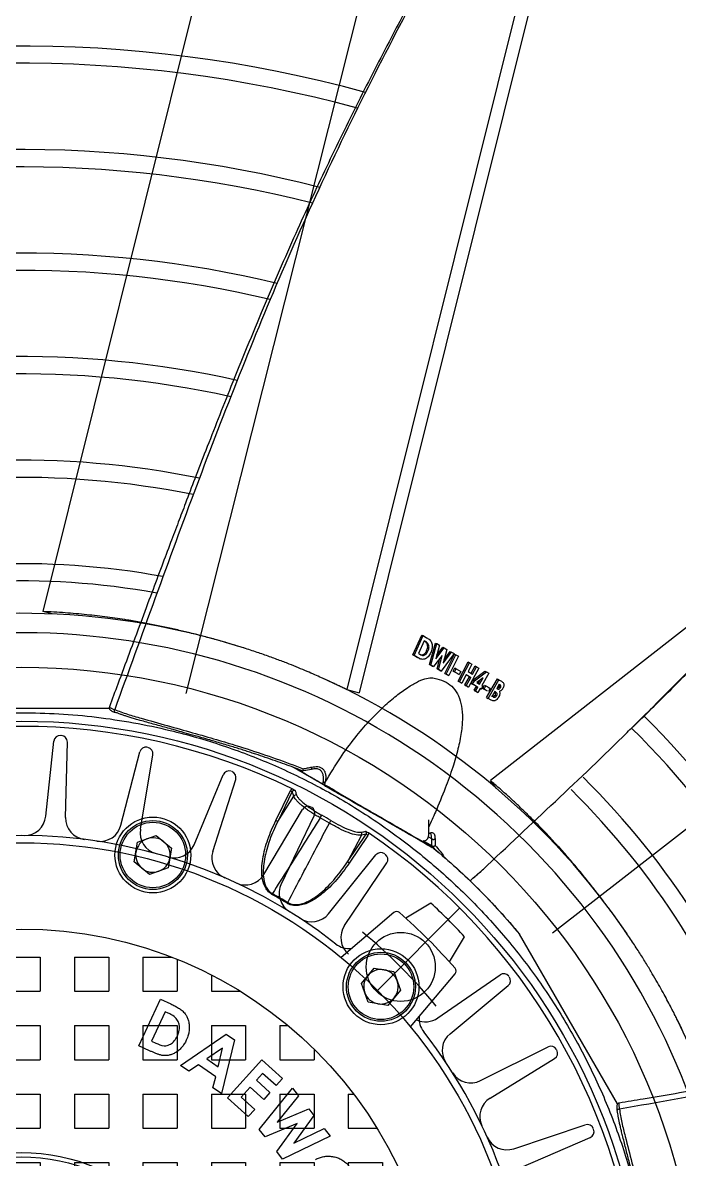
# Model space of a CAD drawing. Header units: millimetres. Extents: x 89450 to 753248, y -530175 to 1209785.
# Drawn here: x 272238 to 272390.3, y -165398 to -165134.5 of the extents above; entities that cross this region are included whole.
import ezdxf

# ---------------------------------------------------------------- set-up
doc = ezdxf.new("R2010")
doc.units = ezdxf.units.MM
doc.header["$LTSCALE"] = 150
doc.linetypes.add('CENTER', pattern=[50.8, 31.75, -6.35, 6.35, -6.35])
doc.linetypes.add('DIVIDEX2', pattern=[63.5, 25.4, -12.7, 0, -12.7, 0, -12.7])
doc.layers.add('------00 Load Bank', color=3, linetype='Continuous')

# ---------------------------------------------------------------- blocks, each defined once
blk = doc.blocks.new('A$C02650c35')
h = blk.add_hatch()
h.set_pattern_fill('SQUARE', color=0, scale=2.5, style=0)
h.set_pattern_definition([(0, (-1352.2724, -53.854), (0, 7.9375), [7.9375, -7.9375]), (90, (-1352.2724, -53.854), (-7.9375, 5e-16), [7.9375, -7.9375])])
h.paths.add_polyline_path([(510, 542.5), (510, 555), (522.5, 555), (522.5, 639.32, 0.414214), (425.68, 542.5)])
h.paths.add_polyline_path([(619.32, 542.5, 0.414214), (522.5, 639.32), (522.5, 555), (535, 555), (535, 542.5)])
h.paths.add_polyline_path([(535, 530), (522.5, 530), (522.5, 445.68, 0.414214), (619.32, 542.5), (535, 542.5)])
h.paths.add_polyline_path([(510, 530), (510, 542.5), (425.68, 542.5, 0.414214), (522.5, 445.68), (522.5, 530)])
at = {"color": 0, "linetype": 'DIVIDEX2', "ltscale": 0.5}
for p, q in [((268.12, 869.56), (426.66, 665.73)), ((120.72, 643.75), (371.12, 580.65))]:
    blk.add_line(p, q, dxfattribs=at)
at = {"color": 0, "linetype": 'Continuous', "lineweight": 25}
for p, q in [((248.76, 833.75), (391.28, 651.33)), ((466.17, 680.76), (426.9, 658.09)), ((467.67, 680.69), (467.74, 680.74)), ((146.09, 676.95), (370.9, 620.9)), ((416.81, 675.66), (416.8, 675.65)), ((145.37, 674.04), (370.18, 617.99)), ((367.83, 653.2), (367.96, 653.42)), ((367.9, 653.3), (368.16, 653.75)), ((367.96, 653.42), (368.16, 653.75)), ((369.05, 653.5), (368.96, 653.35)), ((368.96, 653.35), (369.9, 652.79)), ((369.54, 653.31), (369.75, 653.64)), ((366.05, 650.39), (366.37, 650.94)), ((366.37, 650.94), (369.22, 649.33)), ((367.7, 652.97), (367.9, 653.3)), ((367.7, 652.97), (367.83, 653.2)), ((372.01, 650.43), (367.7, 652.97)), ((372.21, 650.77), (367.9, 653.3)), ((369.33, 650.29), (369.73, 650.97)), ((369.52, 650.61), (369.7, 650.93)), ((369.7, 650.93), (369.9, 651.26)), ((369.9, 652.79), (369.98, 652.92)), ((369.9, 652.79), (369.98, 652.92)), ((369.9, 651.26), (370.62, 650.84)), ((370.69, 652.48), (370.62, 652.37)), ((370.62, 652.37), (371.72, 651.71)), ((371.44, 652.41), (371.64, 652.74)), ((371.72, 651.71), (371.8, 651.85)), ((371.72, 651.71), (371.8, 651.85)), ((372.01, 650.43), (372.21, 650.77)), ((372.65, 651.53), (372.21, 650.77)), ((393.1, 652.75), (391.28, 651.33)), ((364.71, 647.79), (364.88, 648.12)), ((364.88, 648.12), (365.2, 648.66)), ((366.57, 647.2), (364.88, 648.12)), ((365.2, 648.66), (369.59, 646.27)), ((365.87, 650.06), (366.05, 650.39)), ((367.96, 647.28), (365.87, 650.06)), ((368.13, 647.61), (366.05, 650.39)), ((368.92, 648.81), (367.43, 649.64)), ((367.43, 649.64), (368.54, 648.17)), ((368.73, 648.48), (368, 648.89)), ((368.54, 648.17), (368.92, 648.81)), ((369.65, 648.4), (368.93, 647.17)), ((369.46, 648.07), (369.11, 647.46)), ((369.14, 649.95), (369.33, 650.29)), ((369.86, 649.54), (369.14, 649.95)), ((369.22, 649.33), (369.37, 649.58)), ((370.06, 649.87), (369.33, 650.29)), ((369.37, 649.58), (370.09, 649.17)), ((369.46, 648.07), (369.65, 648.4)), ((370.35, 647.57), (369.46, 648.07)), ((370.54, 647.9), (369.65, 648.4)), ((370.1, 649.95), (369.86, 649.54)), ((369.86, 649.54), (370.06, 649.87)), ((369.9, 648.84), (370.09, 649.17)), ((370.09, 649.17), (369.95, 648.92)), ((369.95, 648.92), (370.84, 648.41)), ((370.06, 649.88), (370.46, 650.57)), ((370.46, 650.57), (370.06, 649.87)), ((370.65, 648.08), (370.5, 647.82)), ((370.84, 648.41), (370.54, 647.9)), ((370.65, 648.08), (370.84, 648.41)), ((411.94, 649.52), (411.79, 649.68)), ((363.78, 646.17), (363.94, 646.49)), ((368.19, 643.83), (363.78, 646.17)), ((363.94, 646.49), (364.26, 647.05)), ((368.36, 644.15), (363.94, 646.49)), ((364.26, 647.05), (365.96, 646.15)), ((366.4, 646.87), (364.71, 647.79)), ((365.96, 646.15), (366.57, 647.2)), ((367.36, 646.77), (366.75, 645.72)), ((366.75, 645.72), (368.68, 644.7)), ((367.19, 646.44), (366.77, 645.72)), ((367.19, 646.44), (367.36, 646.77)), ((369.11, 645.4), (367.19, 646.44)), ((369.28, 645.73), (367.36, 646.77)), ((367.96, 647.28), (368.13, 647.61)), ((368.75, 646.84), (367.96, 647.28)), ((368.93, 647.17), (368.13, 647.61)), ((369.11, 647.46), (368.75, 646.84)), ((368.75, 646.84), (368.93, 647.17)), ((369.41, 645.93), (369.11, 645.4)), ((369.11, 645.4), (369.28, 645.73)), ((369.59, 646.27), (369.28, 645.73)), ((369.41, 645.93), (369.59, 646.27)), ((370.35, 647.57), (370.54, 647.9)), ((370.5, 647.82), (370.35, 647.57)), ((361.49, 642.27), (361.84, 642.88)), ((361.84, 642.88), (365.88, 639.88)), ((361.95, 643.01), (362.1, 643.33)), ((366.42, 640.75), (361.95, 643.01)), ((362.1, 643.33), (362.44, 643.92)), ((366.57, 641.07), (362.1, 643.33)), ((362.44, 643.92), (366.9, 641.64)), ((365.17, 643.08), (365.33, 643.4)), ((365.91, 642.69), (365.17, 643.08)), ((365.33, 643.4), (365.96, 644.49)), ((366.07, 643.02), (365.33, 643.4)), ((366.54, 643.78), (365.91, 642.69)), ((365.91, 642.69), (366.07, 643.02)), ((365.96, 644.49), (366.7, 644.1)), ((366.7, 644.1), (366.07, 643.02)), ((366.54, 643.78), (366.7, 644.1)), ((368.51, 644.37), (368.19, 643.83)), ((368.19, 643.83), (368.36, 644.15)), ((368.68, 644.7), (368.36, 644.15)), ((368.51, 644.37), (368.68, 644.7)), ((360.38, 640.3), (360.52, 640.61)), ((362.23, 638.86), (360.38, 640.3)), ((360.52, 640.61), (360.87, 641.2)), ((363.06, 638.63), (360.52, 640.61)), ((360.87, 641.2), (364.06, 640.35)), ((361.34, 641.95), (361.49, 642.27)), ((363.18, 640.59), (361.34, 641.95)), ((364.06, 640.35), (361.49, 642.27)), ((366.75, 641.32), (366.42, 640.75)), ((366.42, 640.75), (366.57, 641.07)), ((366.9, 641.64), (366.57, 641.07)), ((366.75, 641.32), (366.9, 641.64)), ((359.38, 638.56), (359.51, 638.86)), ((364.36, 637.18), (359.38, 638.56)), ((359.51, 638.86), (359.88, 639.51)), ((364.5, 637.5), (359.51, 638.86)), ((359.88, 639.51), (363.06, 638.63)), ((365.52, 639.27), (362.28, 640.12)), ((362.28, 640.12), (364.86, 638.13)), ((365.38, 638.95), (362.97, 639.59)), ((364.72, 637.81), (364.36, 637.18)), ((364.86, 638.13), (364.5, 637.5)), ((364.72, 637.81), (364.86, 638.13)), ((365.74, 639.57), (365.38, 638.95)), ((365.38, 638.95), (365.52, 639.27)), ((365.88, 639.88), (365.52, 639.27)), ((365.74, 639.57), (365.88, 639.88)), ((406.91, 638.1), (388.28, 605.83)), ((404.75, 637.7), (404.29, 636.9)), ((406.39, 637.74), (404.75, 637.7)), ((406.39, 637.74), (405.23, 635.72)), ((406.43, 637.81), (406.39, 637.74)), ((407.31, 638.56), (406.43, 637.81)), ((357.56, 635.4), (357.68, 635.7)), ((357.56, 635.4), (357.64, 635.54)), ((362.12, 633.31), (357.56, 635.4)), ((357.68, 635.7), (358.16, 636.53)), ((362.24, 633.61), (357.68, 635.7)), ((359.02, 636.23), (358.87, 635.98)), ((358.87, 635.98), (361.8, 634.63)), ((358.9, 635.93), (359.02, 636.23)), ((359.83, 636.74), (359.95, 637.04)), ((361.16, 636.53), (361.29, 636.84)), ((361.8, 634.63), (361.99, 634.96)), ((364.36, 637.18), (364.5, 637.5)), ((403.63, 637.47), (403.56, 637.33)), ((362.36, 633.72), (362.12, 633.31)), ((362.12, 633.31), (362.24, 633.61)), ((362.72, 634.43), (362.24, 633.61)), ((362.59, 634.13), (362.36, 633.72)), ((362.59, 634.13), (362.72, 634.43)), ((435.52, 628.9), (439.85, 630.49)), ((439.85, 630.49), (443.4, 627.53)), ((434.72, 624.35), (435.52, 628.9)), ((443.4, 627.53), (442.61, 622.98)), ((438.27, 621.39), (434.72, 624.35)), ((403.99, 622.91), (403.71, 622.51)), ((403.71, 622.51), (403.93, 621.42)), ((410.12, 618.19), (403.71, 622.51)), ((403.99, 622.91), (410.39, 618.59)), ((442.61, 622.98), (438.27, 621.39)), ((370.18, 617.99), (370.9, 620.9)), ((403.93, 621.42), (410.12, 618.19)), ((410.39, 618.59), (410.12, 618.19)), ((401.13, 613.97), (400.53, 614.32)), ((471.91, 612.8), (473.67, 614.19)), ((473.67, 614.19), (479, 603.13)), ((388.73, 611.64), (388.63, 611.49)), ((399.93, 611.87), (399.32, 612.22)), ((475.32, 605.74), (471.91, 612.8)), ((389.04, 607.64), (388.63, 609.74)), ((467.38, 609.21), (468.87, 610.39)), ((470.45, 601.88), (467.38, 609.21)), ((468.87, 610.39), (475.32, 605.74)), ((462.59, 605.41), (464.35, 606.81)), ((464.35, 606.81), (470.45, 601.88)), ((477.28, 601.77), (470.74, 606.47)), ((470.74, 606.47), (473.85, 599.05)), ((127.48, 603.48), (352.1, 547.48)), ((393.6, 604.93), (393.81, 605.37)), ((400.55, 601.54), (393.6, 604.93)), ((394.87, 605.72), (393.81, 605.37)), ((393.81, 605.37), (400.76, 601.98)), ((400.76, 601.98), (394.87, 605.72)), ((419.72, 604.22), (419.54, 604.33)), ((472.15, 597.7), (462.59, 605.41)), ((400.55, 601.54), (400.76, 601.98)), ((417.66, 600.65), (417.47, 600.76)), ((455.99, 598.28), (460.32, 603.1)), ((461.96, 601.63), (459.13, 598.47)), ((460.32, 603.1), (461.96, 601.63)), ((479, 603.13), (477.28, 601.77)), ((464.83, 590.35), (455.99, 598.28)), ((459.13, 598.47), (460.73, 597.04)), ((460.73, 597.04), (463.56, 600.19)), ((465.18, 598.74), (462.35, 595.59)), ((463.56, 600.19), (465.18, 598.74)), ((473.85, 599.05), (472.15, 597.7)), ((462.35, 595.59), (464.67, 593.5)), ((464.67, 593.5), (467.5, 596.65)), ((467.5, 596.65), (469.16, 595.17)), ((469.16, 595.17), (464.83, 590.35)), ((450.06, 590.03), (451.37, 591.93)), ((451.37, 591.93), (463.81, 588.93)), ((457.28, 579.46), (450.06, 590.03)), ((457.61, 588.17), (453.33, 589.2)), ((453.33, 589.2), (455.8, 585.56)), ((455.8, 585.56), (457.61, 588.17)), ((459.92, 587.61), (457.15, 583.6)), ((462.47, 586.98), (459.92, 587.61)), ((463.81, 588.93), (462.47, 586.98)), ((357.24, 582.36), (357.24, 582.35)), ((457.15, 583.6), (458.62, 581.4)), ((458.62, 581.4), (457.28, 579.46)), ((403.97, 573.83), (406.93, 577.38)), ((406.93, 577.38), (411.48, 576.58)), ((441.9, 574.77), (443.03, 577.21)), ((411.48, 576.58), (413.07, 572.25)), ((452.73, 569.77), (441.9, 574.77)), ((445.16, 576.61), (444.84, 575.91)), ((444.84, 575.91), (451.67, 572.75)), ((405.56, 569.5), (403.97, 573.83)), ((413.07, 572.25), (410.11, 568.7)), ((451.67, 572.75), (452.11, 573.71)), ((453.88, 572.25), (452.73, 569.77)), ((410.11, 568.7), (405.56, 569.5)), ((375.41, 564.11), (375.4, 564.2)), ((374.6, 563.09), (374.6, 517.5)), ((352.65, 549.71), (352.1, 547.48))]:
    blk.add_line(p, q, dxfattribs=at)
at = {"color": 0}
for p, q in [((480.92, 658.36), (474, 674.44)), ((476.61, 656.72), (471.09, 673.33)), ((460.82, 649.02), (452.99, 664.68)), ((464.85, 651.26), (455.72, 666.2)), ((446.29, 639.16), (436.31, 653.55)), ((449.96, 641.95), (438.8, 655.43)), ((439.89, 625.1), (420.82, 644.18)), ((433.29, 641.82), (427.47, 645.31)), ((448.32, 632.75), (436.09, 643.15)), ((419.69, 637.53), (423.18, 631.71)), ((424.88, 617.48), (410.37, 627.28)), ((421.85, 628.91), (432.25, 616.68)), ((422.14, 613.78), (408.51, 624.77)), ((415.2, 602.83), (399.45, 610.46)), ((413.02, 598.77), (397.97, 607.71)), ((407.71, 586.94), (391.03, 592.25)), ((406.13, 582.61), (389.95, 589.32)), ((402.55, 570.15), (385.28, 573.04)), ((401.6, 565.64), (384.64, 569.98)), ((399.84, 552.8), (382.34, 553.2)), ((399.54, 548.2), (382.13, 550.08))]:
    blk.add_line(p, q, dxfattribs=at)
at = {"color": 0, "linetype": 'Continuous', "lineweight": 25, "flags": 128}
blk.add_lwpolyline([(362.95, 634.83), (363.01, 634.99), (363.08, 635.14)], dxfattribs=at)
at = {"color": 0}
for centre, radius in [((522.5, 542.5), 441), ((522.5, 542.5), 403), ((522.5, 542.5), 399.8), ((522.5, 542.5), 157.5), ((522.5, 542.5), 116.82), ((522.5, 542.5), 96.82), ((434.46, 630.53), 8)]:
    blk.add_circle(centre, radius, dxfattribs=at)
at = {"color": 0, "linetype": 'CENTER'}
blk.add_circle((522.5, 542.5), 420, dxfattribs=at)
blk.add_circle((522.5, 542.5), 420, dxfattribs=at)
at = {"color": 0, "linetype": 'Continuous', "lineweight": 25}
for centre, radius in [((522.5, 542.5), 145), ((439.06, 625.94), 8.8), ((439.06, 625.94), 8), ((439.06, 625.94), 7.6), ((522.5, 542.5), 45), ((522.5, 542.5), 44), ((408.52, 573.04), 8.8), ((408.52, 573.04), 8), ((408.52, 573.04), 7.6)]:
    blk.add_circle(centre, radius, dxfattribs=at)
at = {"color": 0}
for centre, radius, start, end in [((522.5, 542.5), 395, 139.1258, 161.5122), ((522.5, 542.5), 205.5, 108.3996, 135.3621), ((522.5, 542.5), 201.5, 108.3996, 135.3621), ((522.5, 542.5), 185.5, 109.3551, 135.3621), ((522.5, 542.5), 181.5, 109.5657, 135.3621), ((472.51, 673.81), 1.5, 110.8424, 198.3824), ((472.63, 673.85), 1.5, 23.2519, 110.7918), ((454.33, 665.36), 1.5, 119.0243, 206.5642), ((454.44, 665.42), 1.5, 31.4337, 118.9736), ((522.5, 542.5), 118.5, 90, 128.0234), ((437.64, 654.48), 1.5, 39.6155, 127.1554), ((471.86, 655.14), 5, 294.2058, 18.3824), ((437.54, 654.4), 1.5, 127.2061, 214.746), ((469.12, 653.87), 5, 211.4337, 295.6103), ((456.35, 646.79), 5, 302.3876, 26.5642), ((522.5, 542.5), 140, 132.7485, 137.2515), ((522.5, 542.5), 133.5, 131.0742, 138.9262), ((435.44, 642.39), 1, 49.6216, 131.0835), ((453.81, 645.14), 5, 219.6155, 303.7921), ((522.5, 542.5), 124.5, 129.3537, 140.5211), ((442.18, 636.31), 5, 334.1979, 34.746), ((446.43, 639.79), 5, 263.7691, 308.0232), ((422.61, 629.56), 1, 138.9164, 220.3783), ((409.53, 626.03), 1.5, 55.9791, 143.5191), ((409.46, 625.94), 1.5, 143.5697, 231.1097), ((522.5, 542.5), 301.5, 164.6444, 196.5541), ((522.5, 542.5), 297.5, 164.7958, 196.4472), ((425.21, 618.57), 5, 321.9766, 6.2105), ((427.68, 621.63), 5, 235.9791, 320.1557), ((522.5, 542.5), 118.5, 141.9766, 218.0234), ((522.5, 542.5), 277.5, 165.5549, 195.9667), ((419, 609.88), 5, 326.9331, 51.1097), ((522.5, 542.5), 273.5, 165.7065, 195.8843), ((398.73, 609), 1.5, 151.7515, 239.2915), ((398.79, 609.11), 1.5, 64.161, 151.7009), ((417.38, 607.33), 5, 244.161, 328.3375), ((522.5, 542.5), 253.5, 166.465, 195.5604), ((522.5, 542.5), 249.5, 166.6173, 195.513), ((410.47, 594.47), 5, 335.1149, 59.2915), ((522.5, 542.5), 229.5, 167.3942, 195.3579), ((522.5, 542.5), 225.5, 167.5546, 195.3445), ((390.53, 590.71), 1.5, 159.9334, 247.4733), ((390.57, 590.82), 1.5, 72.3428, 159.8827), ((409.23, 591.71), 5, 252.3428, 336.5194), ((522.5, 542.5), 205.5, 168.3996, 195.3621), ((522.5, 542.5), 201.5, 168.5799, 195.3748), ((404.21, 578), 5, 343.2967, 67.4733), ((522.5, 542.5), 181.5, 169.5657, 195.523), ((522.5, 542.5), 177.5, 169.7845, 195.5733), ((385.01, 571.44), 1.5, 168.1152, 255.6551), ((385.04, 571.56), 1.5, 80.5246, 168.0645), ((403.38, 575.09), 5, 260.5246, 344.7012), ((400.36, 560.8), 5, 351.4785, 75.6551), ((399.95, 557.8), 5, 268.7064, 352.883), ((382.29, 551.57), 1.5, 176.297, 263.8369), ((382.3, 551.7), 1.5, 88.7064, 176.2464), ((399, 543.23), 5, 359.6604, 83.8369)]:
    blk.add_arc(centre, radius, start, end, dxfattribs=at)
at = {"color": 0, "linetype": 'Continuous', "lineweight": 25}
for centre, radius, start, end in [((522.5, 542.5), 170, 86.2622, 117.3611), ((522.5, 542.5), 165.5, 0.0003, 205.5882), ((522.5, 542.5), 143.8, 94.0829, 145.9171), ((522.5, 542.5), 170, 124.2622, 155.731), ((439.06, 625.94), 4, 110.1169, 170.1169), ((439.06, 625.94), 4, 50.1169, 110.1169), ((439.06, 625.94), 4, 350.1169, 50.1169), ((439.06, 625.94), 4, 170.1169, 230.1169), ((439.06, 625.94), 4, 290.1169, 350.1169), ((439.06, 625.94), 4, 230.1169, 290.1169), ((403.67, 620.97), 0.52, 59.6158, 142.9316), ((522.5, 542.5), 141.54, 149.5083, 150.4917), ((522.5, 542.5), 140.84, 149.5083, 150.4917), ((395.12, 606.18), 0.52, 157.0684, 240.3842), ((522.5, 542.5), 143.8, 154.0829, 205.9171), ((522.5, 542.5), 120.1, 149.0166, 150.9834), ((522.5, 542.5), 119.89, 149.0166, 150.9834), ((522.5, 542.5), 170, 162.2622, 194.0796), ((408.52, 573.04), 4, 80.1169, 140.1169), ((408.52, 573.04), 4, 20.1169, 80.1169), ((408.52, 573.04), 4, 140.1169, 200.1169), ((408.52, 573.04), 4, 320.1169, 20.1169), ((408.52, 573.04), 4, 200.1169, 260.1169), ((408.52, 573.04), 4, 260.1169, 320.1169)]:
    blk.add_arc(centre, radius, start, end, dxfattribs=at)
for points, knots in [([(443.67, 929.55), (443.69, 926.2), (443.72, 919.05), (443.8, 908.54), (443.89, 898.44), (444, 889.61), (444.12, 882.05), (444.29, 872.96), (444.58, 861.8), (445.1, 847.15), (445.88, 831.41), (447.03, 814.61), (448.62, 797.15), (450.72, 778.77), (452.79, 763.4), (454.5, 751.64), (455.65, 744.08), (456.73, 737.16), (457.66, 731.31), (458.51, 726.11), (459.35, 720.99), (460.3, 715.24), (461.39, 708.73), (462.59, 701.63), (463.84, 694.21), (465, 687.37), (465.73, 683.03), (466.04, 681.19)], [0.004054, 0.004054, 0.004054, 0.004054, 0.044055, 0.0892389, 0.1294144, 0.1645669, 0.1946506, 0.2196261, 0.2731864, 0.3280385, 0.3947317, 0.4616638, 0.5294155, 0.6044734, 0.683072, 0.7151603, 0.7467466, 0.7747501, 0.7989803, 0.8176563, 0.837837, 0.8611081, 0.8874794, 0.916906, 0.9473172, 0.9775846, 1, 1, 1, 1]), ([(443.93, 929.61), (443.99, 920.53), (444.12, 902.05), (444.56, 874.2), (445.52, 846.07), (447.22, 818.02), (449.94, 790.26), (453.6, 762.78), (457.88, 735.56), (462.59, 708.39), (465.83, 690.29), (467.45, 681.24)], [0.0040453, 0.0040453, 0.0040453, 0.0040453, 0.1120904, 0.224186, 0.3362006, 0.4480891, 0.5598872, 0.6697434, 0.7797254, 0.8898282, 1, 1, 1, 1]), ([(378.79, 684.43), (378.31, 684.93), (376.37, 686.92), (372.96, 690.37), (368.51, 694.83), (363.93, 699.34), (359.48, 703.64), (355.2, 707.7), (351.29, 711.35), (347.67, 714.67), (344.56, 717.47), (341.97, 719.78), (339.54, 721.91), (336.88, 724.21), (333.64, 726.97), (328.1, 731.58), (320.44, 737.69), (310.84, 744.94), (301.45, 751.69), (292.47, 757.87), (285.45, 762.56), (279.96, 766.14), (275.53, 769.01), (270.28, 772.36), (264.16, 776.22), (257.22, 780.53), (249.46, 785.31), (240.91, 790.54), (232.27, 795.81), (226.48, 799.36), (223.82, 800.99)], [0, 0, 0, 0, 0.0105993, 0.042715, 0.074456, 0.1073437, 0.1413731, 0.1694151, 0.1979263, 0.223438, 0.2448649, 0.2622189, 0.2766961, 0.2944954, 0.3162608, 0.341978, 0.4051023, 0.466824, 0.5267457, 0.5825963, 0.6340774, 0.6563171, 0.6830925, 0.7149493, 0.751887, 0.7939052, 0.84012, 0.8912343, 0.9472267, 0.994836, 0.994836, 0.994836, 0.994836]), ([(378.79, 684.35), (373.83, 689.36), (363.52, 699.79), (347.3, 715.03), (330.13, 729.93), (312.58, 743.53), (294.87, 756.05), (277.12, 767.74), (259.11, 779.04), (241.22, 789.96), (229.37, 797.19), (223.58, 800.71)], [0, 0, 0, 0, 0.1081379, 0.2251135, 0.3413954, 0.4570616, 0.5657729, 0.6743483, 0.7829008, 0.8914823, 0.994843, 0.994843, 0.994843, 0.994843]), ([(448.94, 695.76), (448.93, 695.76), (448.91, 695.75), (448.74, 695.67), (448.47, 695.54), (448.09, 695.35), (447.55, 695.09), (446.8, 694.72), (445.79, 694.21), (444.6, 693.61), (443.24, 692.89), (441.69, 692.07), (439.98, 691.13), (438.1, 690.07), (436.03, 688.87), (433.77, 687.52), (431.32, 685.99), (428.71, 684.3), (426.19, 682.6), (423.78, 680.91), (421.53, 679.28), (419.21, 677.54), (417.61, 676.28), (416.81, 675.66)], [0, 0, 0, 0, 0.039164, 0.078335, 0.117506, 0.15674, 0.195974, 0.248275, 0.300595, 0.352915, 0.405217, 0.457516, 0.509834, 0.562151, 0.61445, 0.669131, 0.723831, 0.778531, 0.833211, 0.874869, 0.916526, 0.958263, 1, 1, 1, 1]), ([(467.45, 681.24), (467.94, 681.32), (468.94, 681.48), (471.06, 681.9), (474.76, 682.84), (479.89, 684.13), (485.77, 685.65), (492.04, 687.21), (498.66, 688.73), (505.6, 690.15), (509.98, 690.87), (512.16, 691.22)], [0, 0, 0, 0, 0.031208, 0.063948, 0.128136, 0.253531, 0.37911, 0.503481, 0.668872, 0.834848, 1, 1, 1, 1]), ([(511.98, 690.67), (511.34, 690.57), (510.02, 690.36), (507.92, 690), (505.63, 689.59), (503.29, 689.14), (501.32, 688.73), (499.77, 688.41), (498.55, 688.14), (497.26, 687.86), (495.88, 687.55), (494.43, 687.21), (492.9, 686.86), (491.43, 686.5), (489.86, 686.12), (488, 685.66), (485.81, 685.1), (483.58, 684.53), (481.63, 684.03), (479.92, 683.59), (478.36, 683.19), (476.85, 682.8), (475.34, 682.42), (473.96, 682.07), (472.75, 681.77), (471.71, 681.51), (470.79, 681.3), (469.96, 681.12), (469.2, 680.98), (468.48, 680.86), (467.99, 680.78), (467.74, 680.74)], [0, 0, 0, 0, 0.049094, 0.102093, 0.159038, 0.21996, 0.27448, 0.301995, 0.33101, 0.361541, 0.393603, 0.427211, 0.462382, 0.499132, 0.527423, 0.568929, 0.623911, 0.672564, 0.714497, 0.749584, 0.781124, 0.812494, 0.843715, 0.874803, 0.897512, 0.917804, 0.937796, 0.953294, 0.968781, 0.984376, 1, 1, 1, 1]), ([(375.53, 542.5), (375.57, 539.99), (375.64, 534.97), (376.24, 527.44), (377.21, 519.94), (378.7, 511.75), (380.85, 502.91), (383.83, 493.49), (387.45, 484.25), (391.7, 475.24), (396.94, 465.85), (403.29, 456.25), (410.93, 446.56), (419.44, 437.47), (428.68, 429.14), (438.58, 421.64), (448.99, 415.04), (460.04, 409.27), (471.5, 404.47), (483.3, 400.68), (495.31, 397.89), (507.63, 396.11), (520.05, 395.38), (532.47, 395.7), (544.72, 397.05), (556.95, 399.44), (568.89, 402.86), (580.48, 407.27), (591.61, 412.59), (602.35, 418.9), (612.51, 426.09), (621.98, 434.08), (630.71, 442.79), (638.75, 452.29), (645.96, 462.44), (652.27, 473.13), (657.62, 484.24), (662.07, 495.88), (665.17, 506.67), (667.23, 516.46), (668.52, 525.06), (669.3, 533.76), (669.54, 542.09), (669.34, 550.03), (668.76, 557.56), (667.79, 565.06), (666.16, 574.05), (663.54, 584.43), (659.53, 596.1), (654.52, 607.49), (648.55, 618.41), (641.7, 628.77), (634.06, 638.45), (625.54, 647.54), (616.32, 655.86), (606.44, 663.35), (596.02, 669.96), (584.98, 675.73), (573.51, 680.52), (561.69, 684.33), (549.67, 687.11), (537.34, 688.9), (524.95, 689.62), (512.53, 689.3), (500.28, 687.95), (488.05, 685.56), (476.11, 682.14), (464.5, 677.73), (453.38, 672.4), (442.64, 666.09), (432.49, 658.91), (423.02, 650.92), (414.29, 642.21), (406.25, 632.71), (399.04, 622.55), (392.74, 611.88), (387.39, 600.77), (382.94, 589.14), (379.83, 578.33), (377.77, 568.54), (376.49, 559.94), (375.68, 551.24), (375.58, 545.42), (375.53, 542.5)], [0, 0, 0, 0, 0.008148, 0.016329, 0.024509, 0.032722, 0.04336, 0.054073, 0.064787, 0.075604, 0.086421, 0.0997, 0.112979, 0.126448, 0.140113, 0.153362, 0.166751, 0.18014, 0.193805, 0.207084, 0.220364, 0.233832, 0.247498, 0.260747, 0.274136, 0.287525, 0.30119, 0.314439, 0.327781, 0.341217, 0.354882, 0.368162, 0.381441, 0.39491, 0.408575, 0.421824, 0.435213, 0.448602, 0.462267, 0.471652, 0.481085, 0.490519, 0.500003, 0.508151, 0.516332, 0.524512, 0.532725, 0.546005, 0.559284, 0.572753, 0.586418, 0.599667, 0.613056, 0.626445, 0.64011, 0.653359, 0.666701, 0.680137, 0.693803, 0.707051, 0.720441, 0.73383, 0.747495, 0.760744, 0.774133, 0.787522, 0.801187, 0.814436, 0.827825, 0.841214, 0.85488, 0.868159, 0.881438, 0.894907, 0.908572, 0.921851, 0.93513, 0.948599, 0.962264, 0.971649, 0.981082, 0.990516, 1, 1, 1, 1]), ([(411.93, 649.53), (406.65, 655.15), (396.1, 666.37), (385.11, 678.04), (379.22, 683.91), (378.79, 684.35)], [0, 0, 0, 0, 0.481211, 0.9614406, 1, 1, 1, 1]), ([(466.11, 681.26), (466.08, 681.23), (465.99, 681.15), (466.15, 681.11), (466.42, 681.1), (466.71, 681.12), (467.05, 681.17), (467.32, 681.21), (467.45, 681.24)], [0, 0, 0, 0, 0.1354337, 0.4208147, 0.5649205, 0.7093422, 0.8546374, 1, 1, 1, 1]), ([(466.04, 681.19), (466.06, 681.1), (466.11, 680.88), (466.3, 680.73), (466.56, 680.64), (466.85, 680.61), (467.22, 680.62), (467.51, 680.66), (467.67, 680.69)], [0, 0, 0, 0, 0.155051, 0.370128, 0.501578, 0.650489, 0.817867, 1, 1, 1, 1]), ([(467.45, 681.24), (467.46, 681.14), (467.48, 681.01), (467.53, 680.84), (467.57, 680.75), (467.62, 680.7), (467.65, 680.68), (467.66, 680.69), (467.67, 680.69)], [0, 0, 0, 0, 0.349048, 0.512838, 0.662313, 0.811827, 0.975694, 1, 1, 1, 1]), ([(416.8, 675.65), (416.04, 675.05), (414.52, 673.87), (412.17, 671.96), (409.78, 669.96), (407.36, 667.83), (404.61, 665.33), (402.11, 662.94), (399.85, 660.69), (398.15, 658.94), (396.44, 657.13), (394.72, 655.26), (393, 653.34), (391.86, 652), (391.28, 651.33)], [0, 0, 0, 0, 0.09594, 0.191903, 0.287866, 0.384015, 0.480164, 0.609768, 0.674639, 0.73951, 0.804594, 0.869678, 0.934839, 1, 1, 1, 1]), ([(147.89, 667.76), (150.8, 666.09), (157.01, 662.56), (166.15, 657.36), (174.94, 652.39), (182.64, 648.07), (189.25, 644.4), (197.21, 640), (207.02, 634.67), (219.96, 627.8), (233.99, 620.6), (249.11, 613.2), (265.02, 605.84), (281.99, 598.47), (296.34, 592.58), (307.38, 588.18), (314.51, 585.39), (321.03, 582.87), (326.56, 580.76), (331.49, 578.89), (336.34, 577.05), (341.8, 575), (347.99, 572.69), (354.73, 570.18), (361.78, 567.55), (368.29, 565.14), (372.41, 563.6), (374.16, 562.95)], [0.004054, 0.004054, 0.004054, 0.004054, 0.044055, 0.0892389, 0.1294144, 0.1645669, 0.1946506, 0.2196261, 0.2731864, 0.3280385, 0.3947317, 0.4616638, 0.5294155, 0.6044734, 0.683072, 0.7151603, 0.7467466, 0.7747501, 0.7989803, 0.8176563, 0.837837, 0.8611081, 0.8874794, 0.916906, 0.9473172, 0.9775846, 1, 1, 1, 1]), ([(147.97, 668.01), (155.86, 663.52), (171.93, 654.39), (196.27, 640.86), (221.11, 627.62), (246.25, 615.06), (271.65, 603.54), (297.28, 592.97), (323, 583.07), (348.88, 573.57), (366.18, 567.32), (374.83, 564.19)], [0.0040453, 0.0040453, 0.0040453, 0.0040453, 0.1120904, 0.224186, 0.3362006, 0.4480891, 0.5598872, 0.6697434, 0.7797254, 0.8898282, 1, 1, 1, 1]), ([(406.91, 638.1), (408.43, 639.89), (411.47, 643.47), (416.37, 648.57), (421.48, 653.48), (425.09, 656.55), (426.9, 658.09)], [0, 0, 0, 0, 0.24861, 0.4977694, 0.7486026, 1, 1, 1, 1]), ([(368.16, 653.75), (368.22, 653.85), (368.33, 654.04), (368.49, 654.2), (368.57, 654.27)], [0, 0, 0, 0, 0.500362, 1, 1, 1, 1]), ([(368.57, 654.27), (368.65, 654.33), (368.81, 654.43), (369.15, 654.46), (369.55, 654.4), (369.8, 654.27), (369.93, 654.2)], [0, 0, 0, 0, 0.2501559, 0.5006219, 0.7500624, 1, 1, 1, 1]), ([(369.75, 653.64), (369.71, 653.67), (369.63, 653.71), (369.51, 653.74), (369.4, 653.75), (369.27, 653.72), (369.14, 653.64), (369.08, 653.55), (369.05, 653.5)], [0, 0, 0, 0, 0.123522, 0.248139, 0.370579, 0.498886, 0.748791, 1, 1, 1, 1]), ([(369.54, 653.31), (369.48, 653.34), (369.37, 653.4), (369.22, 653.42), (369.15, 653.4), (369.11, 653.4)], [0, 0, 0, 0, 0.417609, 0.726108, 1, 1, 1, 1]), ([(369.98, 652.92), (370, 652.97), (370.06, 653.08), (370.07, 653.23), (370.02, 653.37), (369.96, 653.47), (369.86, 653.57), (369.79, 653.62), (369.75, 653.64)], [0, 0, 0, 0, 0.249435, 0.499226, 0.624652, 0.749536, 0.873948, 1, 1, 1, 1]), ([(369.93, 654.2), (369.97, 654.17), (370.05, 654.12), (370.2, 654.01), (370.37, 653.84), (370.51, 653.63), (370.56, 653.49), (370.59, 653.42)], [0, 0, 0, 0, 0.125463, 0.250126, 0.499927, 0.74927, 1, 1, 1, 1]), ([(370.59, 653.42), (370.68, 653.45), (370.87, 653.51), (371.21, 653.51), (371.59, 653.41), (371.83, 653.27), (371.95, 653.21)], [0, 0, 0, 0, 0.24872, 0.498434, 0.748708, 1, 1, 1, 1]), ([(369.85, 652.82), (369.85, 652.83), (369.87, 652.88), (369.84, 652.99), (369.77, 653.12), (369.66, 653.23), (369.58, 653.29), (369.54, 653.31)], [0, 0, 0, 0, 0.075084, 0.326607, 0.580052, 0.817178, 1, 1, 1, 1]), ([(371.44, 652.41), (371.35, 652.45), (371.21, 652.52), (371.02, 652.54), (370.84, 652.52), (370.71, 652.45), (370.66, 652.37), (370.64, 652.35)], [0, 0, 0, 0, 0.249514, 0.425336, 0.599722, 0.883024, 1, 1, 1, 1]), ([(371.64, 652.74), (371.59, 652.77), (371.48, 652.83), (371.3, 652.88), (371.14, 652.87), (370.97, 652.82), (370.81, 652.68), (370.73, 652.55), (370.69, 652.48)], [0, 0, 0, 0, 0.1241175, 0.2490173, 0.3744286, 0.499969, 0.7499595, 1, 1, 1, 1]), ([(371.6, 651.52), (371.67, 651.64), (371.76, 651.81), (371.75, 652.07), (371.67, 652.21), (371.57, 652.32), (371.48, 652.38), (371.44, 652.41)], [0, 0, 0, 0, 0.4999997, 0.6558672, 0.7767795, 0.8981386, 1, 1, 1, 1]), ([(371.8, 651.85), (371.87, 651.98), (371.96, 652.14), (371.96, 652.38), (371.9, 652.51), (371.79, 652.64), (371.69, 652.71), (371.64, 652.74)], [0, 0, 0, 0, 0.4959, 0.620732, 0.746414, 0.872582, 1, 1, 1, 1]), ([(371.95, 653.21), (372, 653.18), (372.18, 653.06), (372.42, 652.85), (372.63, 652.58), (372.76, 652.34), (372.82, 652.11), (372.8, 651.83), (372.71, 651.65), (372.65, 651.53)], [0, 0, 0, 0, 0.06266, 0.249252, 0.373609, 0.4986, 0.623723, 0.748551, 1, 1, 1, 1]), ([(411.93, 649.53), (411.94, 649.53), (411.95, 649.53), (411.94, 649.52), (411.94, 649.52)], [0, 0, 0, 0, 0.8442654, 1, 1, 1, 1]), ([(414.52, 646.56), (414.25, 646.87), (413.74, 647.47), (412.85, 648.49), (412.25, 649.17), (411.94, 649.52)], [0, 0, 0, 0, 0.345184, 0.660587, 1, 1, 1, 1]), ([(414.52, 646.56), (414.48, 646.6), (414.11, 647.04), (413.23, 648.06), (412.37, 649.03), (411.94, 649.52)], [0, 0, 0, 0, 0.049764, 0.525006, 1, 1, 1, 1]), ([(391.66, 613.01), (389.74, 614.16), (386.14, 616.31), (381.45, 619.77), (377.61, 623.04), (374.46, 626.14), (371.92, 629.04), (369.95, 631.7), (368.53, 634.03), (367.63, 635.99), (367.39, 637.61), (367.71, 639.27), (368.34, 641.07), (369.71, 642.79), (371.61, 644.01), (374.01, 644.72), (376.89, 644.91), (380.25, 644.61), (384.07, 643.82), (388.4, 642.56), (393.29, 640.78), (397.9, 638.89), (400.87, 637.53), (402, 637.01)], [0, 0, 0, 0, 0.080739, 0.151235, 0.213353, 0.268442, 0.318269, 0.361669, 0.398556, 0.428698, 0.452315, 0.472715, 0.51153, 0.548468, 0.58504, 0.622842, 0.663507, 0.708451, 0.759052, 0.815438, 0.879842, 0.953818, 1, 1, 1, 1]), ([(406.34, 638.52), (407.2, 639.29), (408.14, 640.14), (409.08, 640.65), (409.17, 640.7)], [0, 0, 0, 0, 0.9063, 1, 1, 1, 1]), ([(358.16, 636.53), (358.31, 636.78), (358.55, 637.16), (359.01, 637.57), (359.48, 637.77), (360.01, 637.84), (360.75, 637.82), (361.3, 637.6), (361.67, 637.46)], [0, 0, 0, 0, 0.250193, 0.375675, 0.500989, 0.626133, 0.751199, 1, 1, 1, 1]), ([(394.35, 616.48), (394.36, 616.49), (394.77, 617.2), (395.6, 618.64), (397.09, 621.23), (398.84, 624.27), (400.42, 627.01), (401.6, 629.04), (402.42, 630.46), (403.44, 632.22), (404.57, 634.18), (405.63, 636.02), (406.38, 637.32), (406.72, 637.91), (406.82, 638.07), (406.8, 638.04), (406.66, 637.8), (406.43, 637.4), (406.23, 637.05), (406.17, 636.94)], [0, 0, 0, 0, 0.00057, 0.052682, 0.1052969, 0.1932494, 0.2837405, 0.3276392, 0.3715404, 0.4157608, 0.5033872, 0.593553, 0.6814912, 0.7720088, 0.815872, 0.8600422, 0.9157847, 0.9721609, 1, 1, 1, 1]), ([(406.91, 637.92), (406.91, 637.92), (406.9, 637.93), (406.51, 637.25), (405.77, 635.98), (404.69, 634.12), (403.34, 631.79), (402.01, 629.47), (400.56, 626.97), (398.99, 624.23), (396.82, 620.46), (395.25, 617.74), (394.4, 616.26)], [0, 0, 0, 0, 0.070293, 0.175767, 0.284303, 0.389371, 0.497457, 0.602995, 0.655623, 0.761087, 0.86961, 1, 1, 1, 1]), ([(403.57, 637.02), (403.5, 637.13), (403.29, 637.44), (403.27, 637.84), (403.46, 638.17), (403.93, 638.43), (404.44, 638.46), (404.77, 638.49)], [0, 0, 0, 0, 0.111346, 0.289132, 0.468152, 0.646676, 1, 1, 1, 1]), ([(404.75, 637.7), (404.44, 637.69), (403.97, 637.68), (403.71, 637.52), (403.63, 637.47)], [0, 0, 0, 0, 0.67661, 1, 1, 1, 1]), ([(404.77, 638.49), (404.83, 638.43), (404.9, 638.34), (404.97, 638.2), (404.98, 638.08), (404.96, 637.97), (404.89, 637.83), (404.81, 637.75), (404.75, 637.7)], [0, 0, 0, 0, 0.260789, 0.385023, 0.499995, 0.615046, 0.739437, 1, 1, 1, 1]), ([(404.77, 638.49), (405.04, 638.5), (405.56, 638.51), (406.08, 638.52), (406.34, 638.52)], [0, 0, 0, 0, 0.499736, 1, 1, 1, 1]), ([(406.34, 638.52), (406.4, 638.45), (406.48, 638.37), (406.53, 638.23), (406.54, 638.16), (406.54, 638.07), (406.52, 637.97), (406.48, 637.88), (406.45, 637.84), (406.43, 637.81)], [0, 0, 0, 0, 0.3399056, 0.4414588, 0.4996331, 0.6198482, 0.7429413, 0.8701083, 1, 1, 1, 1]), ([(359.83, 636.74), (359.67, 636.67), (359.4, 636.57), (359.11, 636.27), (358.98, 636.05), (358.9, 635.93)], [0, 0, 0, 0, 0.360895, 0.640408, 1, 1, 1, 1]), ([(359.95, 637.04), (359.84, 637), (359.63, 636.92), (359.3, 636.65), (359.13, 636.4), (359.02, 636.23)], [0, 0, 0, 0, 0.248415, 0.498726, 1, 1, 1, 1]), ([(361.16, 636.53), (361.05, 636.58), (360.76, 636.7), (360.29, 636.81), (359.97, 636.76), (359.83, 636.74)], [0, 0, 0, 0, 0.2451281, 0.6682379, 1, 1, 1, 1]), ([(361.29, 636.84), (361.06, 636.93), (360.73, 637.06), (360.27, 637.09), (360.06, 637.06), (359.95, 637.04)], [0, 0, 0, 0, 0.498415, 0.74902, 1, 1, 1, 1]), ([(362.04, 635.08), (362.07, 635.14), (362.15, 635.29), (362.14, 635.58), (361.99, 635.9), (361.73, 636.19), (361.43, 636.4), (361.23, 636.5), (361.16, 636.53)], [0, 0, 0, 0, 0.132586, 0.315673, 0.49897, 0.682297, 0.897512, 1, 1, 1, 1]), ([(361.99, 634.96), (362.07, 635.12), (362.2, 635.35), (362.28, 635.69), (362.24, 635.97), (362.09, 636.24), (361.8, 636.56), (361.49, 636.73), (361.29, 636.84)], [0, 0, 0, 0, 0.250156, 0.375667, 0.500586, 0.625527, 0.750593, 1, 1, 1, 1]), ([(361.67, 637.46), (361.99, 637.28), (362.47, 637), (362.92, 636.47), (363.13, 636.04), (363.21, 635.59), (363.07, 635.04), (362.86, 634.68), (362.72, 634.43)], [0, 0, 0, 0, 0.247987, 0.37312, 0.497401, 0.622314, 0.747638, 1, 1, 1, 1]), ([(405.39, 635.47), (405.31, 635.82), (405.18, 636.43), (404.61, 636.85), (403.98, 637.01), (403.36, 637.04), (402.84, 637.03), (402.47, 637.02), (402.11, 637.01), (401.74, 637.01), (401.41, 637.01), (400.98, 637.02), (400.56, 637.05), (400.33, 637.08), (400.35, 637.07), (400.36, 637.07)], [0, 0, 0, 0, 0.2622947, 0.4555543, 0.590671, 0.6814259, 0.7145691, 0.7420613, 0.7662034, 0.7894578, 0.8139581, 0.8403452, 0.8988858, 0.9687658, 1, 1, 1, 1]), ([(362.94, 634.84), (362.91, 634.75), (362.81, 634.5), (362.68, 634.27), (362.59, 634.13)], [0, 0, 0, 0, 0.373961, 1, 1, 1, 1]), ([(403.04, 622.38), (403.04, 622.38), (403.06, 622.45), (403.13, 622.6), (403.25, 622.84), (403.36, 623.01), (403.4, 623.08)], [0, 0, 0, 0, 0.005237, 0.322719, 0.719013, 1, 1, 1, 1]), ([(403.71, 622.51), (403.66, 622.54), (403.57, 622.6), (403.4, 622.62), (403.23, 622.58), (403.11, 622.49), (403.06, 622.41), (403.04, 622.38)], [0, 0, 0, 0, 0.221914, 0.435753, 0.641143, 0.848639, 1, 1, 1, 1]), ([(403.25, 621.29), (403.23, 621.39), (403.16, 621.76), (403.09, 622.12), (403.04, 622.38)], [0, 0, 0, 0, 0.290347, 1, 1, 1, 1]), ([(403.4, 623.08), (403.5, 623.08), (403.71, 623.07), (403.89, 622.97), (403.99, 622.91)], [0, 0, 0, 0, 0.462043, 1, 1, 1, 1]), ([(400.53, 614.32), (400.94, 615.05), (401.77, 616.5), (402.68, 618.54), (403.27, 620.27), (403.26, 620.95), (403.25, 621.29)], [0, 0, 0, 0, 0.246578, 0.492779, 0.743923, 1, 1, 1, 1]), ([(403.93, 621.42), (403.95, 621.05), (403.98, 620.33), (403.39, 618.47), (402.44, 616.29), (401.57, 614.74), (401.13, 613.97)], [0, 0, 0, 0, 0.2561807, 0.507278, 0.7534098, 1, 1, 1, 1]), ([(479.09, 610.75), (479.02, 610.9), (478.79, 611.35), (478.56, 611.99), (478.42, 612.65), (478.33, 613.32), (478.32, 614), (478.4, 614.68), (478.49, 615.19), (478.63, 615.68), (478.82, 616.17), (479.05, 616.64), (479.31, 617.09), (479.61, 617.52), (479.94, 617.92), (480.28, 618.27), (480.71, 618.64), (481.14, 618.95), (481.49, 619.14), (481.6, 619.2)], [0, 0, 0, 0, 0.051009, 0.154328, 0.206857, 0.257901, 0.361703, 0.414546, 0.466511, 0.518854, 0.572344, 0.626218, 0.678583, 0.731285, 0.785076, 0.839277, 0.879058, 0.959393, 1, 1, 1, 1]), ([(370.18, 617.99), (370.17, 617.98), (370.16, 617.96), (370.08, 617.79), (369.95, 617.52), (369.76, 617.14), (369.5, 616.59), (369.13, 615.84), (368.65, 614.82), (368.09, 613.62), (367.45, 612.21), (366.74, 610.61), (365.96, 608.82), (365.13, 606.83), (364.24, 604.61), (363.3, 602.15), (362.31, 599.43), (361.29, 596.5), (360.35, 593.6), (359.5, 590.79), (358.73, 588.12), (357.97, 585.32), (357.48, 583.35), (357.24, 582.36)], [0, 0, 0, 0, 0.039164, 0.078335, 0.117506, 0.15674, 0.195974, 0.248275, 0.300595, 0.352915, 0.405217, 0.457516, 0.509834, 0.562151, 0.61445, 0.669131, 0.723831, 0.778531, 0.833211, 0.874869, 0.916526, 0.958263, 1, 1, 1, 1]), ([(391.66, 613.01), (391.76, 612.97), (391.92, 612.91), (392.08, 612.81), (392.16, 612.8), (392.18, 612.8), (392.2, 612.82), (392.22, 612.85), (392.25, 612.92), (392.34, 613.1), (392.65, 613.69), (393.3, 614.86), (393.96, 615.88), (394.35, 616.48)], [0, 0, 0, 0, 0.068571, 0.109362, 0.113504, 0.117198, 0.121159, 0.126092, 0.139044, 0.171949, 0.24634, 0.557434, 1, 1, 1, 1]), ([(394.27, 616.33), (394.3, 616.38), (394.32, 616.43), (394.35, 616.48), (394.35, 616.48)], [0, 0, 0, 0, 0.99964, 1, 1, 1, 1]), ([(419.54, 604.33), (419.59, 604.43), (419.78, 604.75), (419.96, 605.33), (420.06, 606.29), (419.84, 607.87), (418.86, 609.92), (416.88, 612.6), (413.99, 615.46), (411.41, 617.28), (410.12, 618.19)], [0, 0, 0, 0, 0.019153, 0.062659, 0.099499, 0.179674, 0.325921, 0.472812, 0.736059, 1, 1, 1, 1]), ([(410.39, 618.59), (411.7, 617.66), (414.3, 615.8), (417.19, 612.85), (419.16, 610.07), (420.1, 607.93), (420.33, 606.02), (420.08, 604.87), (419.78, 604.32), (419.72, 604.22)], [0, 0, 0, 0, 0.261245, 0.521763, 0.668252, 0.815539, 0.897444, 0.980126, 1, 1, 1, 1]), ([(392.1, 612.51), (392.1, 612.51), (392.12, 612.54), (392.17, 612.64), (392.37, 613), (392.87, 613.8), (393.52, 614.99), (394.04, 615.92), (394.27, 616.33)], [0, 0, 0, 0, 0.000014, 0.027847, 0.077877, 0.276594, 0.677195, 1, 1, 1, 1]), ([(394.4, 616.26), (394.17, 615.84), (393.64, 614.92), (392.94, 613.76), (392.51, 612.91), (392.23, 612.61), (392.17, 612.51), (392.15, 612.48)], [0, 0, 0, 0, 0.322505, 0.723491, 0.924689, 0.974891, 1, 1, 1, 1]), ([(394.4, 616.26), (394.38, 616.27), (394.35, 616.29), (394.31, 616.31), (394.28, 616.32), (394.27, 616.33), (394.27, 616.33)], [0, 0, 0, 0, 0.447132, 0.642867, 0.838602, 1, 1, 1, 1]), ([(419.54, 604.33), (415.28, 606.55), (409.15, 609.77), (403.02, 612.98), (401.13, 613.97)], [0, 0, 0, 0, 0.693115, 1, 1, 1, 1]), ([(388.15, 609.9), (388.07, 610.36), (387.95, 611.05), (388.18, 611.92), (388.55, 612.5), (389.16, 612.92), (389.93, 613.13), (390.79, 613.16), (391.37, 613.06), (391.66, 613.01)], [0, 0, 0, 0, 0.2467991, 0.3721204, 0.4979225, 0.623252, 0.7489658, 0.874706, 1, 1, 1, 1]), ([(392.15, 612.48), (391.7, 611.7), (390.58, 609.76), (389.25, 607.46), (388.46, 606.1), (388.26, 605.74)], [0, 0, 0, 0, 0.33162, 0.826668, 1, 1, 1, 1]), ([(388.38, 606.07), (388.51, 606.29), (389.24, 607.56), (390.5, 609.74), (391.65, 611.73), (392.1, 612.51)], [0, 0, 0, 0, 0.113791, 0.650536, 1, 1, 1, 1]), ([(388.63, 609.74), (388.55, 610.05), (388.44, 610.51), (388.45, 611.12), (388.58, 611.4), (388.64, 611.54)], [0, 0, 0, 0, 0.515023, 0.760045, 1, 1, 1, 1]), ([(391.58, 612.56), (391.31, 612.59), (390.79, 612.67), (390.03, 612.59), (389.38, 612.34), (388.93, 611.99), (388.78, 611.73), (388.73, 611.64)], [0, 0, 0, 0, 0.236469, 0.464989, 0.684448, 0.898167, 1, 1, 1, 1]), ([(391.58, 612.56), (391.59, 612.6), (391.61, 612.68), (391.63, 612.8), (391.65, 612.92), (391.65, 612.98), (391.66, 613.01)], [0, 0, 0, 0, 0.247953, 0.499999, 0.75231, 1, 1, 1, 1]), ([(392.1, 612.51), (392.02, 612.51), (391.84, 612.51), (391.67, 612.54), (391.58, 612.56)], [0, 0, 0, 0, 0.474086, 1, 1, 1, 1]), ([(394.64, 606.38), (394.71, 606.41), (394.85, 606.46), (395.08, 606.6), (395.34, 606.8), (395.61, 607.03), (395.9, 607.32), (396.19, 607.64), (396.51, 608.01), (396.83, 608.41), (397.27, 608.99), (397.73, 609.64), (398.16, 610.3), (398.57, 610.94), (398.95, 611.57), (399.23, 612.05), (399.32, 612.22)], [0, 0, 0, 0, 0.064082, 0.12861, 0.194542, 0.260958, 0.325111, 0.389714, 0.455749, 0.522285, 0.585839, 0.715215, 0.781218, 0.835163, 0.944502, 1, 1, 1, 1]), ([(399.93, 611.87), (399.83, 611.7), (399.63, 611.37), (399.33, 610.86), (399.02, 610.37), (398.76, 609.95), (398.47, 609.52), (398.11, 608.98), (397.68, 608.4), (397.19, 607.76), (396.78, 607.28), (396.34, 606.8), (396, 606.47), (395.61, 606.14), (395.24, 605.87), (394.99, 605.77), (394.87, 605.72)], [0, 0, 0, 0, 0.054098, 0.108501, 0.16353, 0.218876, 0.250736, 0.314743, 0.412097, 0.477836, 0.582526, 0.639489, 0.739028, 0.791259, 0.896819, 1, 1, 1, 1]), ([(399.93, 611.87), (403.85, 609.38), (409.7, 605.68), (415.55, 601.97), (417.47, 600.76)], [0, 0, 0, 0, 0.671221, 1, 1, 1, 1]), ([(388.53, 607.91), (388.47, 608.24), (388.34, 608.91), (388.21, 609.57), (388.15, 609.9)], [0, 0, 0, 0, 0.4998284, 1, 1, 1, 1]), ([(388.62, 609.74), (388.62, 609.75), (388.62, 609.76), (388.61, 609.79), (388.58, 609.82), (388.52, 609.85), (388.38, 609.89), (388.24, 609.89), (388.15, 609.9)], [0, 0, 0, 0, 0.041908, 0.136168, 0.230362, 0.328397, 0.540662, 1, 1, 1, 1]), ([(374.83, 564.19), (375, 564.66), (375.36, 565.61), (376.05, 567.65), (377.09, 571.32), (378.54, 576.41), (380.16, 582.26), (381.95, 588.47), (383.94, 594.97), (386.18, 601.69), (387.75, 605.84), (388.53, 607.91)], [0, 0, 0, 0, 0.031208, 0.0639483, 0.1281356, 0.2535308, 0.3791096, 0.5034815, 0.6688717, 0.8348483, 1, 1, 1, 1]), ([(388.92, 607.47), (388.69, 606.87), (388.21, 605.62), (387.47, 603.63), (386.69, 601.44), (385.91, 599.18), (385.27, 597.27), (384.78, 595.77), (384.39, 594.58), (383.99, 593.32), (383.58, 591.97), (383.14, 590.55), (382.69, 589.04), (382.26, 587.6), (381.8, 586.04), (381.27, 584.2), (380.66, 582.03), (380.04, 579.81), (379.49, 577.87), (379.02, 576.17), (378.59, 574.62), (378.17, 573.12), (377.75, 571.62), (377.36, 570.24), (377.02, 569.04), (376.72, 568.02), (376.44, 567.12), (376.18, 566.31), (375.92, 565.59), (375.66, 564.89), (375.49, 564.43), (375.4, 564.2)], [0, 0, 0, 0, 0.0490938, 0.102093, 0.1590382, 0.2199597, 0.2744798, 0.3019946, 0.3310102, 0.3615414, 0.3936032, 0.4272113, 0.4623818, 0.4991315, 0.527423, 0.568929, 0.6239107, 0.6725643, 0.7144966, 0.7495841, 0.7811237, 0.8124944, 0.8437147, 0.8748033, 0.8975116, 0.9178039, 0.9377961, 0.9532944, 0.9687805, 0.9843756, 1, 1, 1, 1]), ([(388.92, 607.47), (388.94, 607.51), (388.98, 607.58), (389.02, 607.67), (389.02, 607.74), (389, 607.79), (388.97, 607.82), (388.92, 607.85), (388.79, 607.9), (388.64, 607.9), (388.53, 607.91)], [0, 0, 0, 0, 0.1358284, 0.2654124, 0.3862232, 0.4437351, 0.500875, 0.5706227, 0.6756567, 1, 1, 1, 1]), ([(393.16, 605.35), (393.17, 605.37), (393.2, 605.43), (393.24, 605.5), (393.28, 605.58), (393.32, 605.64), (393.37, 605.71), (393.41, 605.78), (393.45, 605.83), (393.49, 605.89), (393.52, 605.93), (393.56, 605.97), (393.58, 606), (393.59, 606.02), (393.59, 606.02)], [0, 0, 0, 0, 0.069212, 0.2097706, 0.2811713, 0.3786196, 0.4768578, 0.5771423, 0.6779561, 0.7569079, 0.8359917, 0.9153568, 0.9947774, 1, 1, 1, 1]), ([(393.59, 606.02), (393.59, 606.01), (393.57, 605.98), (393.56, 605.95), (393.55, 605.91), (393.53, 605.86), (393.53, 605.8), (393.53, 605.75), (393.54, 605.7), (393.55, 605.64), (393.57, 605.59), (393.59, 605.56), (393.61, 605.52), (393.64, 605.49), (393.67, 605.46), (393.7, 605.43), (393.74, 605.41), (393.78, 605.38), (393.8, 605.37), (393.81, 605.37)], [0, 0, 0, 0, 0.037445, 0.112889, 0.150939, 0.201822, 0.305462, 0.358423, 0.408632, 0.511306, 0.563965, 0.616207, 0.668955, 0.723261, 0.778079, 0.832488, 0.887335, 0.943467, 1, 1, 1, 1]), ([(393.59, 606.02), (393.65, 606.04), (394, 606.16), (394.35, 606.28), (394.64, 606.38)], [0, 0, 0, 0, 0.1727811, 1, 1, 1, 1]), ([(393.6, 604.93), (393.51, 604.99), (393.33, 605.09), (393.21, 605.27), (393.16, 605.35)], [0, 0, 0, 0, 0.537957, 1, 1, 1, 1]), ([(417.66, 600.65), (417.41, 600.3), (416.92, 599.6), (415.52, 598.77), (413.69, 598.32), (411.54, 598.26), (408.59, 598.61), (404.84, 599.59), (401.98, 600.89), (400.55, 601.54)], [0, 0, 0, 0, 0.0695476, 0.1387566, 0.2591482, 0.3732869, 0.4877346, 0.7435402, 1, 1, 1, 1]), ([(400.76, 601.98), (402.17, 601.33), (404.99, 600.02), (408.66, 599.01), (411.55, 598.61), (413.64, 598.61), (415.42, 599), (416.77, 599.76), (417.24, 600.42), (417.47, 600.76)], [0, 0, 0, 0, 0.259237, 0.517851, 0.632444, 0.746728, 0.865547, 0.932898, 1, 1, 1, 1]), ([(357.24, 582.35), (357, 581.41), (356.53, 579.54), (355.85, 576.59), (355.21, 573.54), (354.61, 570.38), (353.98, 566.72), (353.48, 563.28), (353.09, 560.12), (352.82, 557.7), (352.58, 555.22), (352.38, 552.69), (352.22, 550.11), (352.14, 548.36), (352.1, 547.48)], [0, 0, 0, 0, 0.09594, 0.191903, 0.287866, 0.384015, 0.480164, 0.609768, 0.674639, 0.73951, 0.804594, 0.869678, 0.934839, 1, 1, 1, 1]), ([(443.03, 577.21), (443.11, 577.36), (443.25, 577.67), (443.48, 578.11), (443.72, 578.55), (443.98, 578.98), (444.26, 579.4), (444.57, 579.8), (444.91, 580.17), (445.27, 580.49), (445.74, 580.81), (446.23, 581.06), (446.78, 581.25), (447.24, 581.37), (447.75, 581.45), (448.27, 581.49), (448.78, 581.49), (449.3, 581.44), (449.8, 581.35), (450.3, 581.23), (450.85, 581.05), (451.22, 580.89), (451.44, 580.79)], [0, 0, 0, 0, 0.0477293, 0.0954782, 0.1433465, 0.1912865, 0.239031, 0.2869564, 0.3357778, 0.3851711, 0.4230958, 0.5004558, 0.539956, 0.5884173, 0.6372654, 0.6871356, 0.7373646, 0.7855607, 0.834071, 0.8834584, 0.9331166, 1, 1, 1, 1]), ([(451.44, 580.79), (451.59, 580.72), (451.89, 580.57), (452.32, 580.32), (452.74, 580.03), (453.14, 579.72), (453.63, 579.25), (454.06, 578.73), (454.4, 578.17), (454.66, 577.65), (454.84, 577.13), (454.96, 576.6), (455.03, 576.05), (455.02, 575.49), (454.9, 574.85), (454.71, 574.25), (454.46, 573.58), (454.18, 572.91), (453.98, 572.47), (453.88, 572.25)], [0, 0, 0, 0, 0.048812, 0.097725, 0.147241, 0.197065, 0.245912, 0.345201, 0.395878, 0.435326, 0.515476, 0.556264, 0.595726, 0.676507, 0.718059, 0.787907, 0.85821, 0.929069, 1, 1, 1, 1]), ([(447.31, 579), (447.01, 578.84), (446.29, 578.46), (445.63, 577.54), (445.29, 576.86), (445.16, 576.61)], [0, 0, 0, 0, 0.308153, 0.739303, 1, 1, 1, 1]), ([(450.43, 578.73), (450.12, 578.86), (449.39, 579.15), (448.29, 579.28), (447.58, 579.08), (447.31, 579)], [0, 0, 0, 0, 0.312362, 0.732213, 1, 1, 1, 1]), ([(452.11, 573.71), (452.39, 574.34), (452.78, 575.2), (452.71, 576.4), (452.33, 577.24), (451.6, 578.11), (450.84, 578.51), (450.43, 578.73)], [0, 0, 0, 0, 0.329466, 0.454354, 0.578803, 0.77381, 1, 1, 1, 1]), ([(374.14, 563.04), (374.14, 563), (374.17, 562.88), (374.28, 563), (374.43, 563.24), (374.55, 563.5), (374.69, 563.81), (374.78, 564.07), (374.83, 564.19)], [0, 0, 0, 0, 0.135434, 0.420815, 0.56492, 0.709342, 0.854637, 1, 1, 1, 1]), ([(374.16, 562.95), (374.25, 562.92), (374.47, 562.86), (374.69, 562.94), (374.9, 563.13), (375.07, 563.36), (375.24, 563.69), (375.35, 563.96), (375.41, 564.11)], [0, 0, 0, 0, 0.155051, 0.370128, 0.501578, 0.650489, 0.817867, 1, 1, 1, 1]), ([(374.83, 564.19), (374.91, 564.16), (375.04, 564.11), (375.2, 564.06), (375.31, 564.05), (375.38, 564.07), (375.41, 564.09), (375.41, 564.11), (375.41, 564.11)], [0, 0, 0, 0, 0.349048, 0.512838, 0.662313, 0.811827, 0.975694, 1, 1, 1, 1])]:
    blk.add_open_spline(points, degree=3, knots=knots, dxfattribs=at)
for points in [[(406.91, 638.1), (409.93, 641.75), (416.28, 648.72), (423.25, 655.07), (426.9, 658.09)], [(392.1, 612.51), (392.11, 612.5), (392.13, 612.49), (392.14, 612.49), (392.15, 612.48)]]:
    blk.add_open_spline(points, degree=3, dxfattribs=at)

msp = doc.modelspace()

# ---------------------------------------------------------------- block references
at = {"layer": '------00 Load Bank', "color": 161, "rotation": 270}
msp.add_blockref('A$C02650c35', (271695.16, -164918.93), dxfattribs=at)

doc.saveas('drawing.dxf')
